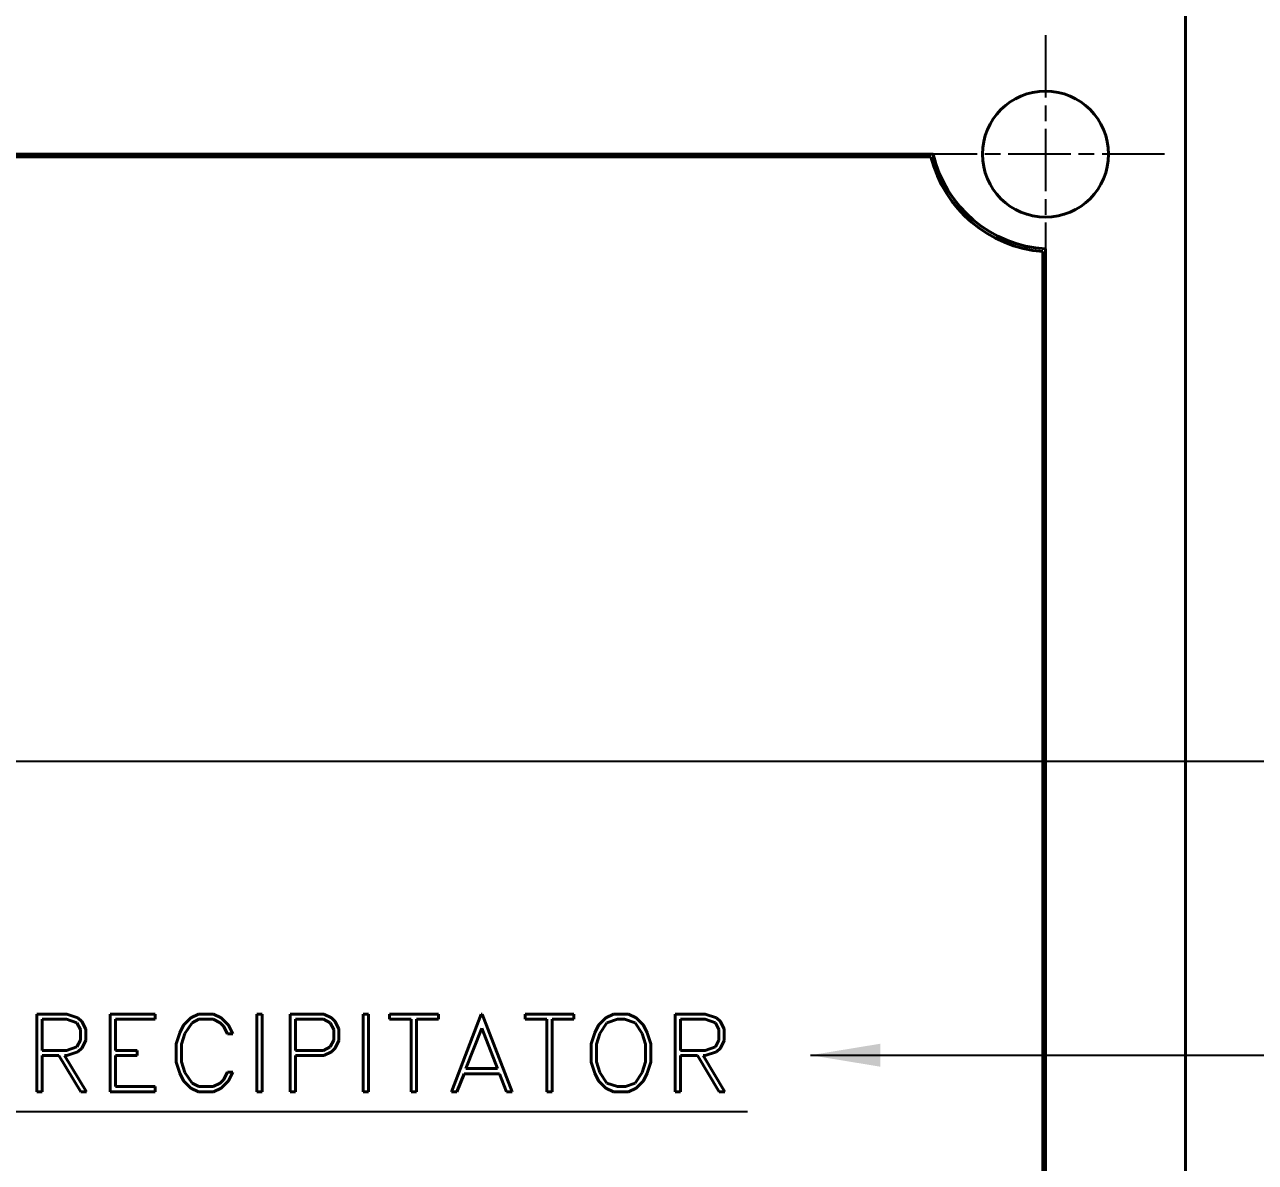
# Model space of a CAD drawing. Header units: millimetres. Extents: x 0 to 420, y 0 to 297.
# Drawn here: x 197.51 to 241.43, y 182.29 to 222.92 of the extents above; entities that cross this region are included whole.
import ezdxf

# ---------------------------------------------------------------- set-up
doc = ezdxf.new("R2010")
doc.units = ezdxf.units.MM
doc.linetypes.add('CHAIN', pattern=[0.3543, 0.2362, -0.0295, 0.0591, -0.0295])
for name, color, linetype, lineweight in [('가시적인 것(ISO)', 3, 'Continuous', 40), ('기호(ISO)', 5, 'Continuous', 25), ('스케치 형상(ISO)', 3, 'Continuous', 25), ('중심 표식(ISO)', 1, 'Continuous', 25), ('치수(ISO)', 2, 'Continuous', 25)]:
    doc.layers.add(name, color=color, linetype=linetype, lineweight=lineweight)
doc.styles.add('치수 텍스트_PSTEK_POSCO', font='isocp.shx')
doc.dimstyles.new('치수_PSTEK_POSCO', dxfattribs={"dimtxt": 3.5, "dimasz": 2.5, "dimexe": 2, "dimexo": 2.5, "dimgap": 1, "dimtad": 1, "dimrnd": 1e-08, "dimdsep": 46, "dimtxsty": '치수 텍스트_PSTEK_POSCO', "dimcen": 0.09, "dimdle": 10, "dimclrd": 7, "dimclre": 7, "dimclrt": 2, "dimadec": 1, "dimazin": 2, "dimtfac": 1, "dimtmove": 0, "dimatfit": 3, "dimfxl": 0, "dimtolj": 1, "dimlwd": -1, "dimlwe": -1, "dimarcsym": 0})
doc.dimstyles.new('치수_PSTEK_POSCO$7', dxfattribs={"dimtxt": 3.5, "dimasz": 2.5, "dimexe": 2, "dimexo": 2.5, "dimgap": 1, "dimtad": 1, "dimrnd": 1e-08, "dimdsep": 46, "dimtxsty": '치수 텍스트_PSTEK_POSCO', "dimcen": 0.09, "dimdle": 10, "dimclrd": 7, "dimclre": 7, "dimclrt": 2, "dimadec": 1, "dimazin": 2, "dimtfac": 1, "dimtmove": 0, "dimatfit": 3, "dimfxl": 0, "dimtolj": 1, "dimlwd": -1, "dimlwe": -1, "dimarcsym": 0})

# ---------------------------------------------------------------- blocks, each defined once
blk = doc.blocks.new('*D24')
at = {"layer": 'Defpoints', "color": 0}
for p in [(233.941, 232.543), (83.941, 222.543), (233.941, 222.543)]:
    blk.add_point(p, dxfattribs=at)
at = {"layer": '치수(ISO)', "color": 7}
for p, q in [((83.941, 225.043), (83.941, 234.543)), ((233.941, 225.043), (233.941, 234.543)), ((86.441, 232.543), (231.441, 232.543))]:
    blk.add_line(p, q, dxfattribs=at)
for points in [[(86.441, 232.96), (86.441, 232.127), (83.941, 232.543)], [(231.441, 232.96), (231.441, 232.127), (233.941, 232.543)]]:
    blk.add_solid(points, dxfattribs=at)
at = {"layer": '치수(ISO)', "color": 2, "insert": (156.139, 235.293), "char_height": 3.5, "attachment_point": 4, "style": '치수 텍스트_PSTEK_POSCO'}
blk.add_mtext('\\A1;150', dxfattribs=at)

msp = doc.modelspace()

# ---------------------------------------------------------------- linework, layer by layer
at = {"layer": '가시적인 것(ISO)'}
for p, q in [((238.941, 223.293), (238.941, 103.293)), ((229.932, 218.293), (88.22, 218.293)), ((88.299, 218.193), (229.854, 218.193)), ((233.841, 214.814), (233.841, 111.773)), ((233.941, 111.68), (233.941, 214.907)), ((199.015, 187.591), (197.943, 187.591)), ((197.943, 187.591), (197.943, 184.808)), ((199.413, 187.456), (199.015, 187.591)), ((200.557, 187.591), (200.557, 184.808)), ((202.173, 187.591), (200.557, 187.591)), ((202.173, 187.402), (202.173, 187.591)), ((203.715, 187.591), (203.446, 187.456)), ((204.249, 187.591), (203.715, 187.591)), ((204.52, 187.456), (204.249, 187.591)), ((205.791, 187.591), (205.791, 184.808)), ((205.98, 187.591), (205.791, 187.591)), ((205.98, 184.808), (205.98, 187.591)), ((208.186, 187.591), (206.982, 187.591)), ((206.982, 187.591), (206.982, 184.808)), ((208.457, 187.456), (208.186, 187.591)), ((209.785, 187.591), (209.596, 187.591)), ((209.596, 187.591), (209.596, 184.808)), ((209.785, 184.808), (209.785, 187.591)), ((212.273, 187.591), (210.531, 187.591)), ((210.531, 187.591), (210.531, 187.402)), ((212.273, 187.402), (212.273, 187.591)), ((213.803, 187.591), (212.739, 184.808)), ((213.842, 187.591), (213.803, 187.591)), ((214.903, 184.808), (213.842, 187.591)), ((215.371, 187.591), (215.371, 187.402)), ((217.113, 187.591), (215.371, 187.591)), ((217.113, 187.402), (217.113, 187.591)), ((218.524, 187.591), (218.255, 187.456)), ((219.057, 187.591), (218.524, 187.591)), ((219.329, 187.456), (219.057, 187.591)), ((221.801, 187.591), (220.729, 187.591)), ((220.729, 187.591), (220.729, 184.808)), ((222.2, 187.456), (221.801, 187.591)), ((198.132, 186.294), (198.132, 187.402)), ((198.132, 187.402), (199.004, 187.402)), ((199.004, 187.402), (199.377, 187.275)), ((199.377, 187.275), (199.499, 187.034)), ((199.556, 187.322), (199.413, 187.456)), ((199.688, 187.05), (199.556, 187.322)), ((200.746, 186.294), (200.746, 187.402)), ((200.746, 187.402), (202.173, 187.402)), ((203.18, 187.192), (203.05, 186.923)), ((203.446, 187.456), (203.18, 187.192)), ((203.231, 186.897), (203.482, 187.28)), ((203.482, 187.28), (203.731, 187.402)), ((203.731, 187.402), (204.236, 187.402)), ((204.236, 187.402), (204.482, 187.275)), ((204.482, 187.275), (204.606, 187.153)), ((204.787, 187.19), (204.52, 187.456)), ((204.606, 187.153), (204.743, 186.882)), ((204.94, 186.882), (204.787, 187.19)), ((207.171, 187.402), (208.17, 187.402)), ((207.171, 186.294), (207.171, 187.402)), ((208.17, 187.402), (208.416, 187.28)), ((208.416, 187.28), (208.538, 187.034)), ((208.595, 187.322), (208.457, 187.456)), ((208.727, 187.05), (208.595, 187.322)), ((210.531, 187.402), (211.307, 187.402)), ((211.307, 187.402), (211.307, 184.808)), ((211.496, 184.808), (211.496, 187.402)), ((211.496, 187.402), (212.273, 187.402)), ((215.371, 187.402), (216.148, 187.402)), ((216.148, 187.402), (216.148, 184.808)), ((216.337, 184.808), (216.337, 187.402)), ((216.337, 187.402), (217.113, 187.402)), ((217.986, 187.192), (217.859, 186.923)), ((218.255, 187.456), (217.986, 187.192)), ((218.04, 186.897), (218.291, 187.275)), ((218.291, 187.275), (218.666, 187.402)), ((218.666, 187.402), (218.918, 187.402)), ((218.918, 187.402), (219.293, 187.275)), ((219.293, 187.275), (219.547, 186.897)), ((219.596, 187.192), (219.329, 187.456)), ((219.725, 186.923), (219.596, 187.192)), ((220.918, 186.294), (220.918, 187.402)), ((220.918, 187.402), (221.791, 187.402)), ((221.791, 187.402), (222.163, 187.275)), ((222.163, 187.275), (222.285, 187.034)), ((222.342, 187.322), (222.2, 187.456)), ((222.474, 187.05), (222.342, 187.322)), ((199.499, 187.034), (199.499, 186.662)), ((199.688, 186.646), (199.688, 187.05)), ((203.05, 186.923), (202.916, 186.527)), ((203.104, 186.519), (203.231, 186.897)), ((204.743, 186.882), (204.94, 186.882)), ((208.538, 187.034), (208.538, 186.662)), ((208.727, 186.646), (208.727, 187.05)), ((213.259, 185.644), (213.821, 187.089)), ((213.821, 187.089), (214.383, 185.644)), ((217.859, 186.923), (217.724, 186.527)), ((217.913, 186.519), (218.04, 186.897)), ((219.547, 186.897), (219.671, 186.519)), ((219.86, 186.527), (219.725, 186.923)), ((222.285, 187.034), (222.285, 186.662)), ((222.474, 186.646), (222.474, 187.05)), ((199.004, 186.294), (198.132, 186.294)), ((199.377, 186.421), (199.004, 186.294)), ((199.015, 186.105), (199.413, 186.24)), ((199.499, 186.662), (199.377, 186.421)), ((199.413, 186.24), (199.556, 186.374)), ((199.556, 186.374), (199.688, 186.646)), ((201.523, 186.294), (200.746, 186.294)), ((201.523, 186.105), (201.523, 186.294)), ((202.916, 186.527), (202.916, 185.872)), ((203.104, 185.88), (203.104, 186.519)), ((208.17, 186.294), (207.171, 186.294)), ((208.416, 186.416), (208.17, 186.294)), ((208.186, 186.105), (208.457, 186.24)), ((208.538, 186.662), (208.416, 186.416)), ((208.457, 186.24), (208.595, 186.374)), ((208.595, 186.374), (208.727, 186.646)), ((217.724, 186.527), (217.724, 185.872)), ((217.913, 185.88), (217.913, 186.519)), ((219.671, 186.519), (219.671, 185.88)), ((219.86, 185.872), (219.86, 186.527)), ((221.791, 186.294), (220.918, 186.294)), ((222.163, 186.421), (221.791, 186.294)), ((221.801, 186.105), (222.2, 186.24)), ((222.285, 186.662), (222.163, 186.421)), ((222.2, 186.24), (222.342, 186.374)), ((222.342, 186.374), (222.474, 186.646)), ((198.132, 184.808), (198.132, 186.105)), ((198.132, 186.105), (198.733, 186.105)), ((198.733, 186.105), (199.512, 184.808)), ((199.711, 184.808), (198.934, 186.105)), ((198.934, 186.105), (199.015, 186.105)), ((200.746, 184.997), (200.746, 186.105)), ((200.746, 186.105), (201.523, 186.105)), ((202.916, 185.872), (203.05, 185.476)), ((203.231, 185.502), (203.104, 185.88)), ((207.171, 184.808), (207.171, 186.105)), ((207.171, 186.105), (208.186, 186.105)), ((217.724, 185.872), (217.859, 185.476)), ((218.04, 185.502), (217.913, 185.88)), ((219.671, 185.88), (219.547, 185.502)), ((219.725, 185.476), (219.86, 185.872)), ((220.918, 184.808), (220.918, 186.105)), ((220.918, 186.105), (221.519, 186.105)), ((221.519, 186.105), (222.298, 184.808)), ((222.497, 184.808), (221.721, 186.105)), ((221.721, 186.105), (221.801, 186.105)), ((203.05, 185.476), (203.18, 185.207)), ((203.482, 185.121), (203.231, 185.502)), ((204.743, 185.517), (204.606, 185.246)), ((204.94, 185.517), (204.743, 185.517)), ((204.787, 185.209), (204.94, 185.517)), ((212.933, 184.808), (213.189, 185.455)), ((213.189, 185.455), (214.455, 185.455)), ((214.383, 185.644), (213.259, 185.644)), ((214.455, 185.455), (214.711, 184.808)), ((217.859, 185.476), (217.986, 185.207)), ((218.291, 185.124), (218.04, 185.502)), ((219.547, 185.502), (219.293, 185.124)), ((219.596, 185.207), (219.725, 185.476)), ((202.173, 184.997), (200.746, 184.997)), ((202.173, 184.808), (202.173, 184.997)), ((203.18, 185.207), (203.446, 184.943)), ((203.446, 184.943), (203.715, 184.808)), ((203.731, 184.997), (203.482, 185.121)), ((204.236, 184.997), (203.731, 184.997)), ((204.482, 185.124), (204.236, 184.997)), ((204.249, 184.808), (204.52, 184.943)), ((204.606, 185.246), (204.482, 185.124)), ((204.52, 184.943), (204.787, 185.209)), ((217.986, 185.207), (218.255, 184.943)), ((218.255, 184.943), (218.524, 184.808)), ((218.666, 184.997), (218.291, 185.124)), ((218.949, 184.997), (218.666, 184.997)), ((219.293, 185.124), (218.949, 184.997)), ((219.057, 184.808), (219.329, 184.943)), ((219.329, 184.943), (219.596, 185.207)), ((197.943, 184.808), (198.132, 184.808)), ((199.512, 184.808), (199.711, 184.808)), ((200.557, 184.808), (202.173, 184.808)), ((203.715, 184.808), (204.249, 184.808)), ((205.791, 184.808), (205.98, 184.808)), ((206.982, 184.808), (207.171, 184.808)), ((209.596, 184.808), (209.785, 184.808)), ((211.307, 184.808), (211.496, 184.808)), ((212.739, 184.808), (212.933, 184.808)), ((214.711, 184.808), (214.903, 184.808)), ((216.148, 184.808), (216.337, 184.808)), ((218.524, 184.808), (219.057, 184.808)), ((220.729, 184.808), (220.918, 184.808)), ((222.298, 184.808), (222.497, 184.808))]:
    msp.add_line(p, q, dxfattribs=at)
msp.add_circle((233.941, 218.293), 2.25, dxfattribs=at)
for radius, start, end in [(4.495, 194.1649, 265.2591), (4.395, 193.1516, 266.4582)]:
    msp.add_arc((234.212, 219.293), radius, start, end, dxfattribs=at)
at = {"layer": '스케치 형상(ISO)'}
msp.add_line((160.302, 184.109), (223.302, 184.109), dxfattribs=at)
at = {"layer": '중심 표식(ISO)', "linetype": 'CHAIN', "ltscale": 9.445163}
for p, q in [((233.941, 222.543), (233.941, 214.043)), ((238.191, 218.293), (229.691, 218.293))]:
    msp.add_line(p, q, dxfattribs=at)

# ---------------------------------------------------------------- dimensions: what is measured, and where the dimension line sits
at = {"layer": '치수(ISO)', "color": 7}
dim = msp.add_linear_dim(base=(233.941, 232.543), p1=(83.941, 222.543), p2=(233.941, 222.543), angle=180, dimstyle='치수_PSTEK_POSCO', override={"dimdec": 2, "dimtp": 0, "dimtm": 0, "dimtdec": 2, "dimtofl": 0, "dimatfit": 1}, dxfattribs=at)
dim.commit()
dim.dimension.update_dxf_attribs({"geometry": '*D24', "text_midpoint": (158.941, 232.543), "dimtype": 160})

# ---------------------------------------------------------------- leaders
at = {"layer": '기호(ISO)', "color": 7, "annotation_type": 0, "has_hookline": 1, "hookline_direction": 0}
for points, text_width in [([(188.56, 196.617), (249.472, 196.617)], 50.261), ([(225.552, 186.12), (249.111, 186.12)], 59.59)]:
    msp.add_leader(points, dimstyle='치수_PSTEK_POSCO$7', override={"dimtad": 0}, dxfattribs=dict(at, text_width=text_width))

doc.saveas('drawing.dxf')
